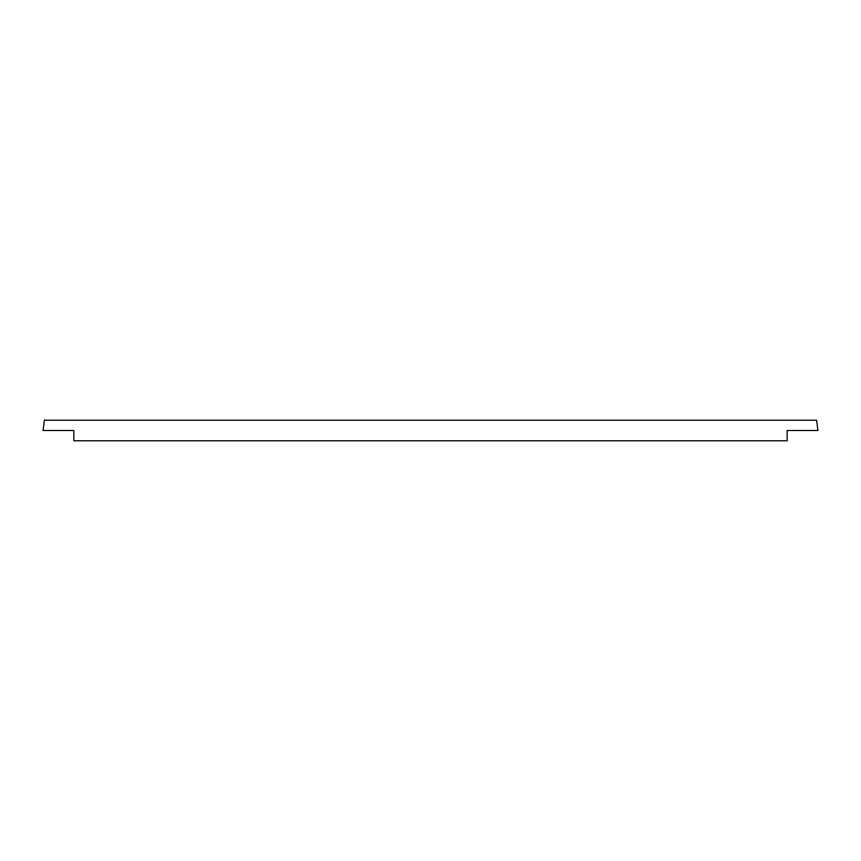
<?xml version="1.0" encoding="UTF-8"?>
<svg xmlns="http://www.w3.org/2000/svg" width="861" height="861" viewBox="0 0 861 861"><rect width="100%" height="100%" fill="white"/><g stroke="black" fill="none" stroke-linecap="round" stroke-linejoin="round"><path stroke-width="1.29" d="M44.406 420.211L43.05 430.5L73.852 430.5L73.852 440.789L787.148 440.789L787.148 430.5L817.95 430.5L816.594 420.211L44.406 420.211"/></g></svg>
